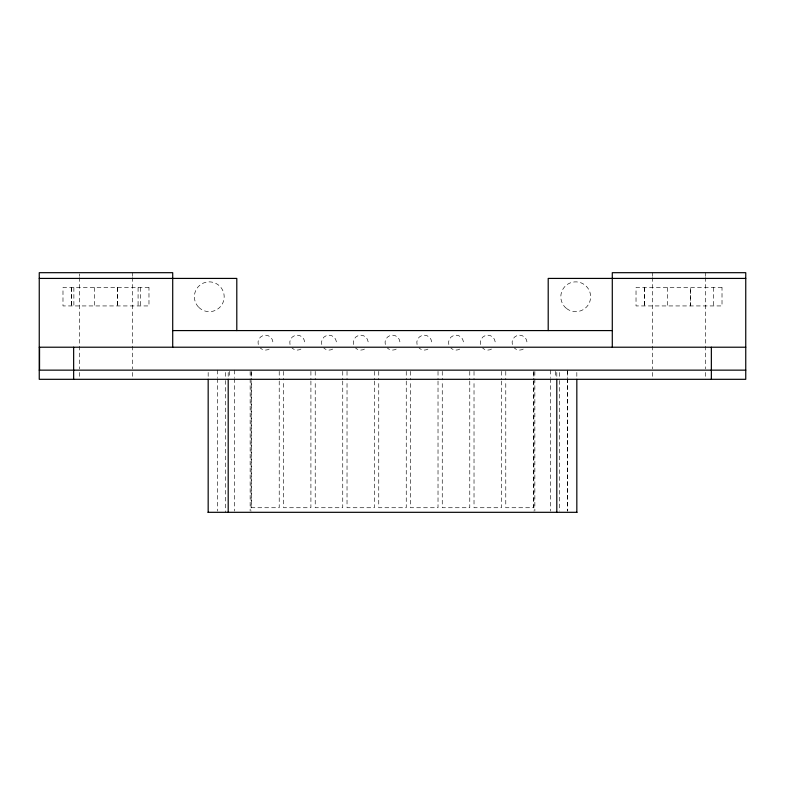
<?xml version="1.0" encoding="UTF-8"?>
<svg xmlns="http://www.w3.org/2000/svg" width="785" height="785" viewBox="0 0 785 785"><rect width="100%" height="100%" fill="white"/><g stroke="black" fill="none" stroke-linecap="round" stroke-linejoin="round"><path stroke-width="0.59" stroke-dasharray="3.92 2.94" d="M713.418 287.595L713.418 305.934M705.391 272.689L705.391 276.34M705.391 277.556L705.391 368.921M705.391 372.433L705.391 379.312M667.554 287.595L667.554 305.934M652.649 272.689L652.649 276.34M652.649 277.556L652.649 368.921M652.649 372.433L652.649 379.312M644.622 287.595L644.622 305.934M644.583 287.595L644.583 305.934M576.828 372.433L576.828 378.164M567.673 370.147L567.673 377.497M567.673 378.723L567.673 511.084M567.584 371.364L567.584 377.497M567.584 378.723L567.584 511.084M559.705 372.433L559.705 378.164M559.705 380.539L559.705 511.094M556.801 372.433L556.801 378.164M555.456 371.364L555.456 377.497M550.462 370.147L550.462 377.497M550.462 378.723L550.462 511.084M534.85 371.364L534.85 377.497M534.85 378.723L534.85 511.084M533.869 372.433L533.869 378.164M533.869 380.539L533.869 511.094M533.3 371.364L533.3 379.881M533.3 381.098L533.3 507.728L505.776 507.728L505.776 381.098M505.776 371.364L505.776 379.881M501.536 371.364L501.536 379.881M501.536 381.098L501.536 507.728L474.022 507.728L474.022 381.098M474.022 371.364L474.022 379.881M469.773 371.364L469.773 379.881M469.773 381.098L469.773 507.728L442.259 507.728L442.259 381.098M442.259 371.364L442.259 379.881M438.02 371.364L438.02 379.881M438.02 381.098L438.02 507.728L410.496 507.728L410.496 381.098M410.496 371.364L410.496 379.881M406.257 371.364L406.257 379.881M406.257 381.098L406.257 507.728L378.743 507.728L378.743 381.098M378.743 371.364L378.743 379.881M374.455 371.364L374.455 379.881M374.455 381.098L374.455 507.728L347.029 507.728L347.029 381.098M347.029 371.364L347.029 379.881M342.741 371.364L342.741 379.881M342.741 381.098L342.741 507.728L315.227 507.728L315.227 381.098M315.227 371.364L315.227 379.881M310.909 371.364L310.909 379.881M310.909 381.098L310.909 507.728L283.532 507.728L283.532 381.098M283.532 371.364L283.532 379.881M279.224 371.364L279.224 379.881M279.224 381.098L279.224 507.728L251.7 507.728L251.7 381.098M251.7 371.364L251.7 379.881M251.131 372.433L251.131 378.164M251.131 380.539L251.131 511.094M250.15 371.364L250.15 377.497M250.15 378.723L250.15 511.084M234.538 370.147L234.538 377.497M234.538 378.723L234.538 511.084M229.544 371.364L229.544 377.497M228.2 372.433L228.2 378.164M225.295 372.433L225.295 378.164M225.295 380.539L225.295 512.311M217.327 370.147L217.416 377.497M217.416 378.723L217.327 511.084M208.172 372.433L208.172 378.164M140.378 287.595L140.378 305.934M138.082 287.595L138.082 305.934M132.351 272.689L132.351 276.34M132.351 277.556L132.351 368.921M132.351 372.433L132.351 379.312M117.446 287.595L117.446 305.934M117.348 287.595L117.348 305.934M94.514 287.595L94.514 305.934M79.609 273.906L79.609 276.34M79.609 277.556L79.609 368.921M79.609 372.433L79.609 379.312M73.878 287.595L73.878 305.934M71.582 287.595L71.582 305.934M71.533 287.595L71.533 305.934M269.186 349.08A7.448 7.448 0 0 1 260.198 347.892M258.265 344.556A7.448 7.448 0 0 1 265.467 335.175A7.448 7.448 0 0 1 272.66 344.556M512.34 344.556A7.448 7.448 0 0 1 519.533 335.175A7.448 7.448 0 0 1 526.735 344.556M523.261 349.08A7.448 7.448 0 0 1 514.263 347.892M480.577 344.556A7.448 7.448 0 0 1 487.779 335.175A7.448 7.448 0 0 1 494.972 344.556M491.508 349.08A7.448 7.448 0 0 1 482.51 347.892M448.824 344.556A7.448 7.448 0 0 1 456.016 335.175A7.448 7.448 0 0 1 463.219 344.556M459.745 349.08A7.448 7.448 0 0 1 450.747 347.892M417.061 344.556A7.448 7.448 0 0 1 424.263 335.175A7.448 7.448 0 0 1 431.456 344.556M427.982 349.08A7.448 7.448 0 0 1 418.994 347.892M300.949 349.08A7.448 7.448 0 0 1 291.951 347.892M290.028 344.556A7.448 7.448 0 0 1 297.221 335.175A7.448 7.448 0 0 1 304.423 344.556M332.712 349.08A7.448 7.448 0 0 1 323.714 347.892M321.781 344.556A7.448 7.448 0 0 1 328.984 335.175A7.448 7.448 0 0 1 336.176 344.556M353.544 344.556A7.448 7.448 0 0 1 360.737 335.175A7.448 7.448 0 0 1 367.939 344.556M364.466 349.08A7.448 7.448 0 0 1 355.468 347.892M385.298 344.556A7.448 7.448 0 0 1 392.5 335.175A7.448 7.448 0 0 1 399.702 344.556M396.229 349.08A7.448 7.448 0 0 1 387.231 347.892M148.973 287.595L62.986 287.595L62.986 305.934L148.973 305.934L148.973 287.595M722.014 287.595L636.027 287.595L636.027 305.934L722.014 305.934L722.014 287.595M690.486 305.934L690.486 287.595L690.388 305.934M198.742 307.308A14.905 14.905 0 0 0 223.676 300.626A14.905 14.905 0 0 0 205.425 282.364A14.905 14.905 0 0 0 198.742 307.308M566.534 308.505A14.905 14.905 0 0 0 590.477 298.849A14.905 14.905 0 0 0 570.145 282.943A14.905 14.905 0 0 0 566.534 308.505"/><path stroke-width="1.18" d="M39.25 278.42L236.795 278.42L236.795 330.583M745.75 278.42L548.205 278.42L548.205 330.583M172.71 330.583L612.29 330.583M39.25 347.215L745.75 347.215M39.25 370.147L745.75 370.147M208.015 512.311L577.014 512.311M711.357 347.215L711.357 379.312M612.29 347.215L612.29 272.689L745.75 272.689L745.75 379.312L39.25 379.312L39.25 272.689L172.71 272.689L172.71 347.215M576.828 379.312L576.828 512.311M556.801 379.312L556.801 512.311M228.2 379.312L228.2 512.311M208.172 379.312L208.172 512.311M73.643 347.215L73.643 379.312M39.544 347.215L39.544 370.147"/></g></svg>
